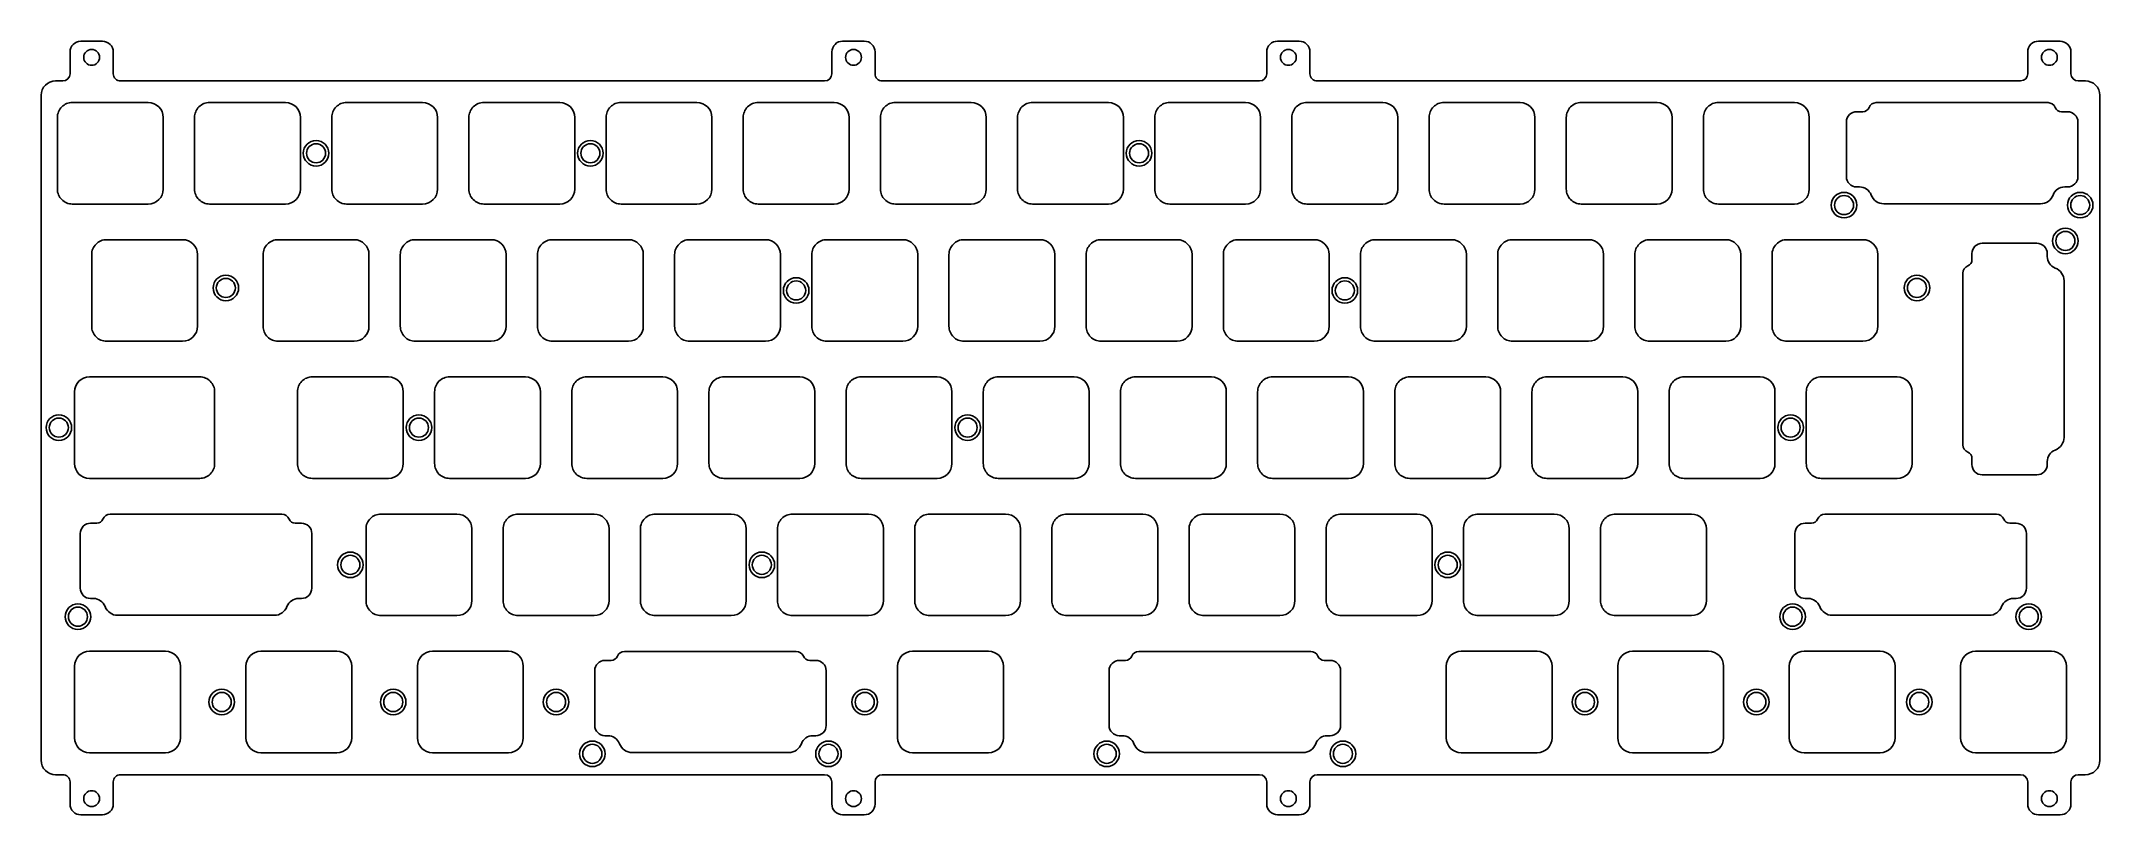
# Model space of a CAD drawing. Header units: millimetres. Extents: x -10 to 276, y -92 to 16.
import ezdxf

# ---------------------------------------------------------------- set-up
doc = ezdxf.new("R2010")
doc.units = ezdxf.units.MM
doc.layers.add('BLACK', color=7, linetype='CONTINUOUS')

msp = doc.modelspace()

# ---------------------------------------------------------------- linework, layer by layer
at = {"layer": 'BLACK', "linetype": 'Continuous'}
for p, q in [((-4.093825, 15.566195), (-1.093827, 15.566195)), ((101.707112, 15.566195), (104.707128, 15.566195)), ((162.107112, 15.566195), (165.107128, 15.566195)), ((267.799136, 15.566195), (270.792428, 15.566195)), ((-5.593826, 11.049025), (-5.593826, 14.066194)), ((0.406174, 14.066194), (0.406174, 11.049028)), ((100.207112, 11.04903), (100.207112, 14.06623)), ((106.207112, 14.066195), (106.207112, 11.04903)), ((160.607112, 11.04903), (160.607112, 14.06623)), ((166.607112, 14.066195), (166.607112, 11.04903)), ((266.292449, 11.04903), (266.292449, 14.06623)), ((272.292449, 14.054641), (272.292449, 11.041819)), ((-7.600312, 10.049025), (-6.593824, 10.049025)), ((1.406177, 10.049025), (99.207112, 10.049025)), ((106.207123, 11.04903), (106.207112, 11.04903)), ((107.207128, 10.049025), (159.607112, 10.049025)), ((166.607123, 11.04903), (166.607112, 11.04903)), ((167.607128, 10.049025), (265.297905, 10.049025)), ((273.292428, 10.049025), (274.299728, 10.049025)), ((-9.600314, -84.297572), (-9.600314, 8.049023)), ((5.275, 7.05), (-5.275, 7.05)), ((24.325, 7.05), (13.775, 7.05)), ((43.375, 7.05), (32.825, 7.05)), ((62.425, 7.05), (51.875, 7.05)), ((81.475, 7.05), (70.925, 7.05)), ((100.525, 7.05), (89.975, 7.05)), ((119.575, 7.05), (109.025, 7.05)), ((138.625, 7.05), (128.075, 7.05)), ((157.675, 7.05), (147.125, 7.05)), ((176.725, 7.05), (166.175, 7.05)), ((195.775, 7.05), (185.225, 7.05)), ((214.825, 7.05), (204.275, 7.05)), ((233.875, 7.05), (223.325, 7.05)), ((242.536512, 5.77544), (243.390075, 5.77544)), ((243.390075, 5.775452), (243.390075, 5.77544)), ((245.247375, 7.027589), (245.247375, 7.0276)), ((245.247375, 7.0276), (269.102575, 7.0276)), ((270.959775, 5.77544), (271.825375, 5.77544)), ((276.299692, 8.049025), (276.299692, -84.29747)), ((-7.35, 4.975), (-7.35, -4.975)), ((7.35, 4.975), (7.35, -4.975)), ((11.7, 4.975), (11.7, -4.975)), ((26.4, 4.975), (26.4, -4.975)), ((30.75, 4.975), (30.75, -4.975)), ((45.45, 4.975), (45.45, -4.975)), ((49.8, 4.975), (49.8, -4.975)), ((64.5, 4.975), (64.5, -4.975)), ((68.85, 4.975), (68.85, -4.975)), ((83.55, 4.975), (83.55, -4.975)), ((87.9, 4.975), (87.9, -4.975)), ((102.6, 4.975), (102.6, -4.975)), ((106.95, 4.975), (106.95, -4.975)), ((121.65, 4.975), (121.65, -4.975)), ((126, 4.975), (126, -4.975)), ((140.7, 4.975), (140.7, -4.975)), ((145.05, 4.975), (145.05, -4.975)), ((159.75, 4.975), (159.75, -4.975)), ((164.1, 4.975), (164.1, -4.975)), ((178.8, 4.975), (178.8, -4.975)), ((183.15, 4.975), (183.15, -4.975)), ((197.85, 4.975), (197.85, -4.975)), ((202.2, 4.975), (202.2, -4.975)), ((216.9, 4.975), (216.9, -4.975)), ((221.25, 4.975), (221.25, -4.975)), ((235.95, 4.975), (235.95, -4.975)), ((241.099485, -3.25044), (241.099485, 4.3503)), ((273.250365, 4.35044), (273.250365, -3.2504)), ((242.928575, -4.67544), (242.524475, -4.67544)), ((271.813458, -4.67544), (271.421325, -4.67544)), ((5.275, -7.05), (-5.275, -7.05)), ((24.325, -7.05), (13.775, -7.05)), ((43.375, -7.05), (32.825, -7.05)), ((62.425, -7.05), (51.875, -7.05)), ((81.475, -7.05), (70.925, -7.05)), ((100.525, -7.05), (89.975, -7.05)), ((119.575, -7.05), (109.025, -7.05)), ((138.625, -7.05), (128.075, -7.05)), ((157.675, -7.05), (147.125, -7.05)), ((176.725, -7.05), (166.175, -7.05)), ((195.775, -7.05), (185.225, -7.05)), ((214.825, -7.05), (204.275, -7.05)), ((233.875, -7.05), (223.325, -7.05)), ((268.050425, -7.01191), (246.299575, -7.01191)), ((-2.587499, -14.074999), (-2.587499, -24.025001)), ((10.0375, -12), (-0.5125, -12)), ((12.1125, -14.075), (12.112501, -14.075)), ((12.112501, -14.075), (12.112501, -24.025)), ((21.225, -14.075), (21.225, -24.025)), ((33.85, -12), (23.3, -12)), ((35.925, -14.075), (35.925, -24.025)), ((40.275, -14.075), (40.275, -24.025)), ((52.9, -12), (42.35, -12)), ((54.975, -14.075), (54.975, -24.025)), ((59.325, -14.075), (59.325, -24.025)), ((71.95, -12), (61.4, -12)), ((74.025, -14.075), (74.025, -24.025)), ((78.375, -14.075), (78.375, -24.025)), ((91, -12), (80.45, -12)), ((93.075, -14.075), (93.075, -24.025)), ((97.425, -14.075), (97.425, -24.025)), ((110.05, -12), (99.5, -12)), ((112.125, -14.075), (112.125, -24.025)), ((116.475, -14.075), (116.475, -24.025)), ((129.1, -12), (118.55, -12)), ((131.175, -14.075), (131.175, -24.025)), ((135.525, -14.075), (135.525, -24.025)), ((148.15, -12), (137.6, -12)), ((150.225, -14.075), (150.225, -24.025)), ((154.575, -14.075), (154.575, -24.025)), ((167.2, -12), (156.65, -12)), ((169.275, -14.075), (169.275, -24.025)), ((173.625, -14.075), (173.625, -24.025)), ((186.25, -12), (175.7, -12)), ((188.325, -14.075), (188.325, -24.025)), ((192.675, -14.075), (192.675, -24.025)), ((205.3, -12), (194.75, -12)), ((207.375, -14.075), (207.375, -24.025)), ((211.725, -14.075), (211.725, -24.025)), ((224.35, -12), (213.8, -12)), ((226.425, -14.075), (226.425, -24.025)), ((230.775, -14.075), (230.775, -24.025)), ((243.4, -12), (232.85, -12)), ((245.475, -14.075), (245.475, -24.025)), ((258.54331, -14.790225), (258.54331, -13.924625)), ((259.96831, -12.499635), (267.56915, -12.499635)), ((268.99419, -13.936542), (268.99419, -14.328675)), ((257.29115, -40.502625), (257.29115, -16.647425)), ((271.33066, -17.699575), (271.33066, -39.450425)), ((10.0375, -26.1), (-0.5125, -26.1)), ((33.85, -26.1), (23.3, -26.1)), ((52.9, -26.1), (42.35, -26.1)), ((71.95, -26.1), (61.4, -26.1)), ((91, -26.1), (80.45, -26.1)), ((110.05, -26.1), (99.5, -26.1)), ((129.1, -26.1), (118.55, -26.1)), ((148.15, -26.1), (137.6, -26.1)), ((167.2, -26.1), (156.65, -26.1)), ((186.25, -26.1), (175.7, -26.1)), ((205.3, -26.1), (194.75, -26.1)), ((224.35, -26.1), (213.8, -26.1)), ((243.4, -26.1), (232.85, -26.1)), ((12.41875, -31.05), (-2.893751, -31.05)), ((38.6125, -31.05), (28.0625, -31.05)), ((57.6625, -31.05), (47.1125, -31.05)), ((76.7125, -31.05), (66.1625, -31.05)), ((95.7625, -31.05), (85.2125, -31.05)), ((114.8125, -31.05), (104.2625, -31.05)), ((133.8625, -31.05), (123.3125, -31.05)), ((152.9125, -31.05), (142.3625, -31.05)), ((171.9625, -31.05), (161.4125, -31.05)), ((191.0125, -31.05), (180.4625, -31.05)), ((210.0625, -31.05), (199.5125, -31.05)), ((229.1125, -31.05), (218.5625, -31.05)), ((248.1625, -31.05), (237.612499, -31.05)), ((-4.96875, -33.124999), (-4.96875, -43.075)), ((14.49375, -33.125), (14.49375, -43.075)), ((25.9875, -33.125), (25.9875, -43.075)), ((40.6875, -33.125), (40.6875, -43.075)), ((45.0375, -33.125), (45.0375, -43.075)), ((59.7375, -33.125), (59.7375, -43.075)), ((64.0875, -33.125), (64.0875, -43.075)), ((78.7875, -33.125), (78.7875, -43.075)), ((83.1375, -33.125), (83.1375, -43.075)), ((97.8375, -33.125), (97.8375, -43.075)), ((102.1875, -33.125), (102.1875, -43.075)), ((116.8875, -33.125), (116.8875, -43.075)), ((121.2375, -33.125), (121.2375, -43.075)), ((135.9375, -33.125), (135.9375, -43.075)), ((140.2875, -33.125), (140.2875, -43.075)), ((154.9875, -33.125), (154.9875, -43.075)), ((159.3375, -33.125), (159.3375, -43.075)), ((174.0375, -33.125), (174.0375, -43.075)), ((178.3875, -33.125), (178.3875, -43.075)), ((193.0875, -33.125), (193.0875, -43.075)), ((197.4375, -33.125), (197.4375, -43.075)), ((212.1375, -33.125), (212.1375, -43.075)), ((216.4875, -33.125), (216.4875, -43.075)), ((231.1875, -33.125), (231.1875, -43.075)), ((235.5375, -33.125), (235.5375, -43.075001)), ((250.2375, -33.125), (250.2375, -43.075)), ((257.291161, -40.502625), (257.29115, -40.502625)), ((258.543298, -42.359925), (258.54331, -42.359925)), ((258.54331, -43.213488), (258.54331, -42.359925)), ((268.99419, -42.821425), (268.99419, -43.225525)), ((12.41875, -45.15), (-2.89375, -45.15)), ((38.6125, -45.15), (28.0625, -45.15)), ((57.6625, -45.15), (47.1125, -45.15)), ((76.7125, -45.15), (66.1625, -45.15)), ((95.7625, -45.15), (85.2125, -45.15)), ((114.8125, -45.15), (104.2625, -45.15)), ((133.8625, -45.15), (123.3125, -45.15)), ((152.9125, -45.15), (142.3625, -45.15)), ((171.9625, -45.15), (161.4125, -45.15)), ((191.0125, -45.15), (180.4625, -45.15)), ((210.0625, -45.15), (199.5125, -45.15)), ((229.1125, -45.15), (218.5625, -45.15)), ((248.1625, -45.15), (237.6125, -45.15)), ((267.56919, -44.650515), (259.96845, -44.650515)), ((-2.732238, -51.37456), (-1.878675, -51.37456)), ((-1.878675, -51.374548), (-1.878675, -51.37456)), ((-0.021375, -50.122411), (-0.021375, -50.1224)), ((-0.021375, -50.1224), (23.833825, -50.1224)), ((25.691025, -51.37456), (26.556625, -51.37456)), ((48.1375, -50.1), (37.5875, -50.1)), ((67.1875, -50.1), (56.6375, -50.1)), ((86.2375, -50.1), (75.6875, -50.1)), ((105.2875, -50.1), (94.7375, -50.1)), ((124.3375, -50.1), (113.7875, -50.1)), ((143.3875, -50.1), (132.8375, -50.1)), ((162.4375, -50.1), (151.8875, -50.1)), ((181.4875, -50.1), (170.9375, -50.1)), ((200.5375, -50.1), (189.9875, -50.1)), ((219.5875, -50.1), (209.0375, -50.1)), ((235.392762, -51.37456), (236.246325, -51.37456)), ((236.246325, -51.374548), (236.246325, -51.37456)), ((238.103625, -50.122411), (238.103625, -50.1224)), ((238.103625, -50.1224), (261.958825, -50.1224)), ((263.816025, -51.37456), (264.681625, -51.37456)), ((-4.169265, -60.40044), (-4.169265, -52.7997)), ((27.981615, -52.79956), (27.981615, -60.4004)), ((35.5125, -52.175), (35.5125, -62.125)), ((50.2125, -52.175), (50.2125, -62.125)), ((54.5625, -52.175), (54.5625, -62.125)), ((69.2625, -52.175), (69.2625, -62.125)), ((73.6125, -52.175), (73.6125, -62.125)), ((88.3125, -52.175), (88.3125, -62.125)), ((92.6625, -52.175), (92.6625, -62.125)), ((107.3625, -52.175), (107.3625, -62.125)), ((111.7125, -52.175), (111.7125, -62.125)), ((126.4125, -52.175), (126.4125, -62.125)), ((130.7625, -52.175), (130.7625, -62.125)), ((145.4625, -52.175), (145.4625, -62.125)), ((149.8125, -52.175), (149.8125, -62.125)), ((164.5125, -52.175), (164.5125, -62.125)), ((168.8625, -52.175), (168.8625, -62.125)), ((183.5625, -52.175), (183.5625, -62.125)), ((187.9125, -52.175), (187.9125, -62.125)), ((202.6125, -52.175), (202.6125, -62.125)), ((206.9625, -52.175), (206.9625, -62.125)), ((221.6625, -52.175), (221.6625, -62.125)), ((233.955735, -60.40044), (233.955735, -52.7997)), ((266.106615, -52.79956), (266.106615, -60.4004)), ((-2.340175, -61.82544), (-2.744275, -61.82544)), ((26.544708, -61.82544), (26.152575, -61.82544)), ((235.784825, -61.82544), (235.380725, -61.82544)), ((264.669708, -61.82544), (264.277575, -61.82544)), ((22.781675, -64.16191), (1.030825, -64.16191)), ((48.1375, -64.2), (37.5875, -64.2)), ((67.1875, -64.2), (56.6375, -64.2)), ((86.2375, -64.2), (75.6875, -64.2)), ((105.2875, -64.2), (94.7375, -64.2)), ((124.3375, -64.2), (113.7875, -64.2)), ((143.3875, -64.2), (132.8375, -64.2)), ((162.4375, -64.2), (151.8875, -64.2)), ((181.4875, -64.2), (170.9375, -64.2)), ((200.5375, -64.2), (189.9875, -64.2)), ((219.5875, -64.2), (209.0375, -64.2)), ((260.906675, -64.16191), (239.155825, -64.16191)), ((-4.96875, -71.225), (-4.96875, -81.175001)), ((7.65625, -69.15), (-2.893751, -69.15)), ((9.73125, -71.225), (9.73125, -81.175)), ((18.84375, -71.225), (18.84375, -81.175001)), ((31.46875, -69.15), (20.918749, -69.15)), ((33.54375, -71.225), (33.54375, -81.175)), ((42.65625, -71.225), (42.65625, -81.175001)), ((55.28125, -69.15), (44.731249, -69.15)), ((57.35625, -71.225), (57.35625, -81.175)), ((68.705262, -70.42456), (69.558825, -70.42456)), ((69.558825, -70.424548), (69.558825, -70.42456)), ((71.416125, -69.172411), (71.416125, -69.1724)), ((71.416125, -69.1724), (95.271325, -69.1724)), ((97.128525, -70.42456), (97.994125, -70.42456)), ((109.33125, -71.225), (109.33125, -81.175001)), ((121.95625, -69.15), (111.406249, -69.15)), ((124.03125, -71.225), (124.03125, -81.175)), ((140.142762, -70.42456), (140.996325, -70.42456)), ((140.996325, -70.424548), (140.996325, -70.42456)), ((142.853625, -69.172411), (142.853625, -69.1724)), ((142.853625, -69.1724), (166.708825, -69.1724)), ((168.566025, -70.42456), (169.431625, -70.42456)), ((185.53125, -71.225), (185.53125, -81.175001)), ((198.15625, -69.15), (187.606249, -69.15)), ((200.23125, -71.225), (200.23125, -81.175)), ((209.34375, -71.225), (209.34375, -81.175001)), ((221.96875, -69.15), (211.418749, -69.15)), ((224.04375, -71.225), (224.04375, -81.175)), ((233.15625, -71.225), (233.15625, -81.175001)), ((245.78125, -69.15), (235.231249, -69.15)), ((247.85625, -71.225), (247.85625, -81.175)), ((256.96875, -71.225), (256.96875, -81.175001)), ((269.59375, -69.15), (259.043749, -69.15)), ((271.66875, -71.225), (271.66875, -81.175)), ((67.268235, -79.45044), (67.268235, -71.8497)), ((99.419115, -71.84956), (99.419115, -79.4504)), ((138.705735, -79.45044), (138.705735, -71.8497)), ((170.856615, -71.84956), (170.856615, -79.4504)), ((69.097325, -80.87544), (68.693225, -80.87544)), ((97.982208, -80.87544), (97.590075, -80.87544)), ((140.534825, -80.87544), (140.130725, -80.87544)), ((169.419708, -80.87544), (169.027575, -80.87544)), ((7.65625, -83.25), (-2.89375, -83.25)), ((31.46875, -83.25), (20.91875, -83.25)), ((55.28125, -83.25), (44.73125, -83.25)), ((94.219175, -83.21191), (72.468325, -83.21191)), ((121.95625, -83.25), (111.40625, -83.25)), ((165.656675, -83.21191), (143.905825, -83.21191)), ((198.15625, -83.25), (187.60625, -83.25)), ((221.96875, -83.25), (211.41875, -83.25)), ((245.78125, -83.25), (235.23125, -83.25)), ((269.59375, -83.25), (259.04375, -83.25)), ((-6.593829, -86.297571), (-7.600315, -86.297571)), ((-5.593826, -90.366812), (-5.593826, -87.297574)), ((0.406174, -87.297574), (0.406174, -90.366812)), ((99.207128, -86.297571), (1.406178, -86.297571)), ((100.207112, -90.35777), (100.207112, -87.292279)), ((106.207112, -87.29757), (106.207112, -90.36677)), ((159.607128, -86.297571), (107.201298, -86.297571)), ((160.607112, -90.35777), (160.607112, -87.292279)), ((166.607112, -87.29757), (166.607112, -90.36677)), ((265.292428, -86.297571), (167.601298, -86.297571)), ((266.292449, -90.366813), (266.292449, -87.297571)), ((272.292449, -87.29757), (272.292449, -90.36677)), ((274.28388, -86.297571), (273.292449, -86.297571)), ((-1.093827, -91.866813), (-4.093825, -91.866813)), ((104.696212, -91.866813), (101.707128, -91.866813)), ((165.096212, -91.866813), (162.107128, -91.866813)), ((270.792428, -91.866813), (267.792428, -91.866813)), ((270.792428, -91.866791), (270.792428, -91.866813))]:
    msp.add_line(p, q, dxfattribs=at)
at = {"layer": 'BLACK'}
for centre, radius in [((-2.593826, 13.316195), 1.1), ((103.207112, 13.316195), 1.1), ((163.607112, 13.316195), 1.1), ((269.292449, 13.316195), 1.1), ((28.575, 0), 1.775), ((28.575, 0), 1.325), ((66.675, 0), 1.775), ((66.675, 0), 1.325), ((142.875, 0), 1.775), ((142.875, 0), 1.325), ((240.775, -7.2), 1.775), ((273.575, -7.2), 1.775), ((240.775, -7.2), 1.325), ((273.575, -7.2), 1.325), ((271.51875, -12.175), 1.775), ((271.51875, -12.175), 1.325), ((16.04875, -18.7), 1.775), ((250.9012, -18.7), 1.775), ((16.04875, -18.7), 1.325), ((95.25, -19.05), 1.775), ((95.25, -19.05), 1.325), ((171.45, -19.05), 1.775), ((171.45, -19.05), 1.325), ((250.9012, -18.7), 1.325), ((-7.14375, -38.1), 1.775), ((-7.14375, -38.1), 1.325), ((42.8625, -38.1), 1.775), ((42.8625, -38.1), 1.325), ((119.0625, -38.1), 1.775), ((119.0625, -38.1), 1.325), ((233.35625, -38.1), 1.775), ((233.35625, -38.1), 1.325), ((33.3375, -57.15), 1.775), ((33.3375, -57.15), 1.325), ((90.4875, -57.15), 1.775), ((90.4875, -57.15), 1.325), ((185.7375, -57.15), 1.775), ((185.7375, -57.15), 1.325), ((-4.49375, -64.35), 1.775), ((233.63125, -64.35), 1.775), ((266.43125, -64.35), 1.775), ((-4.49375, -64.35), 1.325), ((233.63125, -64.35), 1.325), ((266.43125, -64.35), 1.325), ((15.478125, -76.2), 1.775), ((15.478125, -76.2), 1.325), ((39.290625, -76.2), 1.775), ((39.290625, -76.2), 1.325), ((61.9125, -76.2), 1.775), ((61.9125, -76.2), 1.325), ((104.775, -76.2), 1.775), ((104.775, -76.2), 1.325), ((204.7875, -76.2), 1.775), ((204.7875, -76.2), 1.325), ((228.6, -76.2), 1.775), ((228.6, -76.2), 1.325), ((251.221875, -76.2), 1.775), ((251.221875, -76.2), 1.325), ((66.94375, -83.4), 1.775), ((66.94375, -83.4), 1.325), ((99.74375, -83.4), 1.775), ((99.74375, -83.4), 1.325), ((138.38125, -83.4), 1.775), ((138.38125, -83.4), 1.325), ((171.18125, -83.4), 1.775), ((171.18125, -83.4), 1.325), ((-2.593826, -89.616813), 1.1), ((103.207112, -89.616813), 1.1), ((163.607112, -89.616813), 1.1), ((269.292449, -89.616813), 1.1)]:
    msp.add_circle(centre, radius, dxfattribs=at)
for centre, radius, start, end in [((-4.093825, 14.066194), 1.500001, 90, 180), ((-1.09383, 14.06619), 1.500005, 0.00015279, 89.99988541), ((101.70705, 14.0663), 1.499938, 89.99763161, 180.00267391), ((104.70715, 14.0662), 1.499995, 359.99980901, 90.00084034), ((162.10705, 14.0663), 1.499938, 89.99763161, 180.00267391), ((165.10715, 14.0662), 1.499995, 359.99980901, 90.00084034), ((267.79245, 14.0662), 1.500001, 89.74461445, 179.99885409), ((270.79235, 14.0661), 1.500095, 359.56233584, 89.99702081), ((-7.600312, 8.049023), 2.000002, 90, 180), ((-6.593825, 11.049024), 0.999999, 270.0000573, 0.0000573), ((1.40615, 11.049), 0.999975, 179.99839568, 270.00154702), ((99.20705, 11.049), 1.000062, 270.00355243, 0.00171877), ((107.20715, 11.049), 0.999975, 179.99828117, 269.99873946), ((159.60705, 11.049), 1.000062, 270.00355243, 0.00171877), ((167.60715, 11.049), 0.999975, 179.99828117, 269.99873946), ((265.29245, 11.049), 0.999999, 270.31255319, 0.00171888), ((273.29245, 11.049), 0.999975, 180.41143351, 269.99873946), ((274.29975, 8.0491), 1.999925, 359.99785135, 90.00063028), ((-5.27503, 4.974981), 2.07497, 89.99917163, 179.99947536), ((5.27497, 4.974981), 2.075019, 0.00052463, 89.99917163), ((13.77497, 4.974981), 2.07497, 89.99917163, 179.99947536), ((24.32497, 4.974981), 2.075019, 0.00052463, 89.99917163), ((32.82497, 4.974981), 2.07497, 89.99917163, 179.99947536), ((43.37497, 4.974981), 2.075019, 0.00052463, 89.99917163), ((51.87497, 4.974981), 2.07497, 89.99917163, 179.99947536), ((62.42497, 4.974981), 2.075019, 0.00052463, 89.99917163), ((70.92497, 4.974981), 2.07497, 89.99917163, 179.99947536), ((81.47497, 4.974981), 2.075019, 0.00052463, 89.99917163), ((89.97497, 4.974981), 2.07497, 89.99917163, 179.99947536), ((100.52497, 4.974981), 2.075019, 0.00052463, 89.99917163), ((109.02497, 4.974981), 2.07497, 89.99917163, 179.99947536), ((119.57497, 4.974981), 2.075019, 0.00052463, 89.99917163), ((128.07497, 4.974981), 2.07497, 89.99917163, 179.99947536), ((138.62497, 4.974981), 2.075019, 0.00052463, 89.99917163), ((147.12497, 4.974981), 2.07497, 89.99917163, 179.99947536), ((157.67497, 4.974981), 2.075019, 0.00052463, 89.99917163), ((166.17497, 4.974981), 2.07497, 89.99917163, 179.99947536), ((176.72497, 4.974981), 2.075019, 0.00052463, 89.99917163), ((185.22497, 4.974981), 2.07497, 89.99917163, 179.99947536), ((195.77497, 4.974981), 2.075019, 0.00052463, 89.99917163), ((204.27497, 4.974981), 2.07497, 89.99917163, 179.99947536), ((214.82497, 4.974981), 2.075019, 0.00052463, 89.99917163), ((223.32497, 4.974981), 2.07497, 89.99917163, 179.99947536), ((233.87497, 4.974981), 2.075019, 0.00052463, 89.99917163), ((242.524645, 4.350329), 1.42516, 89.52290502, 180.00116589), ((243.390076, 6.7039), 0.928448, 269.99993829, 337.97487728), ((245.247344, 5.952545), 1.075044, 89.99834782, 157.973763), ((269.1026, 5.9527), 1.0749, 22.0204571, 90.00133258), ((270.9598, 6.7039), 0.92846, 202.02452102, 269.99845724), ((271.8254, 4.3505), 1.42494, 359.99758749, 90.00100523), ((-5.27503, -4.975019), 2.074981, 179.99947536, 270.00082838), ((5.27497, -4.975019), 2.07503, 270.00082838, 0.00052463), ((13.77497, -4.975019), 2.074981, 179.99947536, 270.00082838), ((24.32497, -4.975019), 2.07503, 270.00082838, 0.00052463), ((32.82497, -4.975019), 2.074981, 179.99947536, 270.00082838), ((43.37497, -4.975019), 2.07503, 270.00082838, 0.00052463), ((51.87497, -4.975019), 2.074981, 179.99947536, 270.00082838), ((62.42497, -4.975019), 2.07503, 270.00082838, 0.00052463), ((70.92497, -4.975019), 2.074981, 179.99947536, 270.00082838), ((81.47497, -4.975019), 2.07503, 270.00082838, 0.00052463), ((89.97497, -4.975019), 2.074981, 179.99947536, 270.00082838), ((100.52497, -4.975019), 2.07503, 270.00082838, 0.00052463), ((109.02497, -4.975019), 2.074981, 179.99947536, 270.00082838), ((119.57497, -4.975019), 2.07503, 270.00082838, 0.00052463), ((128.07497, -4.975019), 2.074981, 179.99947536, 270.00082838), ((138.62497, -4.975019), 2.07503, 270.00082838, 0.00052463), ((147.12497, -4.975019), 2.074981, 179.99947536, 270.00082838), ((157.67497, -4.975019), 2.07503, 270.00082838, 0.00052463), ((166.17497, -4.975019), 2.074981, 179.99947536, 270.00082838), ((176.72497, -4.975019), 2.07503, 270.00082838, 0.00052463), ((185.22497, -4.975019), 2.074981, 179.99947536, 270.00082838), ((195.77497, -4.975019), 2.07503, 270.00082838, 0.00052463), ((204.27497, -4.975019), 2.074981, 179.99947536, 270.00082838), ((214.82497, -4.975019), 2.07503, 270.00082838, 0.00052463), ((223.32497, -4.975019), 2.074981, 179.99947536, 270.00082838), ((233.87497, -4.975019), 2.07503, 270.00082838, 0.00052463), ((242.524439, -3.250486), 1.424954, 179.99815039, 270.00144752), ((242.928624, -6.400243), 1.724803, 20.54306333, 90.00162772), ((271.42132, -6.40036), 1.72492, 89.99983392, 159.45458763), ((271.82521, -3.25033), 1.425155, 269.52752788, 359.99718578), ((246.299534, -5.136811), 1.875099, 200.54912503, 270.0012528), ((268.05044, -5.13697), 1.87494, 269.99954162, 339.45391569), ((-0.51253, -14.075019), 2.074969, 89.99917163, 179.99944774), ((10.03747, -14.075019), 2.075019, 0.00052463, 89.99917163), ((23.29997, -14.075019), 2.07497, 89.99917163, 179.99947536), ((33.84997, -14.075019), 2.075019, 0.00052463, 89.99917163), ((42.34997, -14.075019), 2.07497, 89.99917163, 179.99947536), ((52.89997, -14.075019), 2.075019, 0.00052463, 89.99917163), ((61.39997, -14.075019), 2.07497, 89.99917163, 179.99947536), ((71.94997, -14.075019), 2.075019, 0.00052463, 89.99917163), ((80.44997, -14.075019), 2.07497, 89.99917163, 179.99947536), ((90.99997, -14.075019), 2.075019, 0.00052463, 89.99917163), ((99.49997, -14.075019), 2.07497, 89.99917163, 179.99947536), ((110.04997, -14.075019), 2.075019, 0.00052463, 89.99917163), ((118.54997, -14.075019), 2.07497, 89.99917163, 179.99947536), ((129.09997, -14.075019), 2.075019, 0.00052463, 89.99917163), ((137.59997, -14.075019), 2.07497, 89.99917163, 179.99947536), ((148.14997, -14.075019), 2.075019, 0.00052463, 89.99917163), ((156.64997, -14.075019), 2.07497, 89.99917163, 179.99947536), ((167.19997, -14.075019), 2.075019, 0.00052463, 89.99917163), ((175.69997, -14.075019), 2.07497, 89.99917163, 179.99947536), ((186.24997, -14.075019), 2.075019, 0.00052463, 89.99917163), ((194.74997, -14.075019), 2.07497, 89.99917163, 179.99947536), ((205.29997, -14.075019), 2.075019, 0.00052463, 89.99917163), ((213.79997, -14.075019), 2.07497, 89.99917163, 179.99947536), ((224.34997, -14.075019), 2.075019, 0.00052463, 89.99917163), ((232.84997, -14.075019), 2.07497, 89.99917163, 179.99947536), ((243.39997, -14.075019), 2.075019, 0.00052463, 89.99917163), ((259.96825, -13.9246), 1.42494, 89.99758749, 180.00100523), ((267.56908, -13.92479), 1.425155, 359.52752788, 89.99718578), ((258.36605, -16.6474), 1.0749, 112.0204571, 180.00133258), ((257.61485, -14.7902), 0.92846, 292.02452102, 359.99845724), ((270.71911, -14.32868), 1.72492, 179.99983392, 249.45458763), ((269.45572, -17.69956), 1.87494, 359.99954162, 69.45391569), ((-0.51253, -24.025019), 2.074981, 179.99950297, 270.00082838), ((10.03747, -24.025019), 2.075031, 270.00082838, 0.00052463), ((23.29997, -24.025019), 2.074981, 179.99947536, 270.00082838), ((33.84997, -24.025019), 2.07503, 270.00082838, 0.00052463), ((42.34997, -24.025019), 2.074981, 179.99947536, 270.00082838), ((52.89997, -24.025019), 2.07503, 270.00082838, 0.00052463), ((61.39997, -24.025019), 2.074981, 179.99947536, 270.00082838), ((71.94997, -24.025019), 2.07503, 270.00082838, 0.00052463), ((80.44997, -24.025019), 2.074981, 179.99947536, 270.00082838), ((90.99997, -24.025019), 2.07503, 270.00082838, 0.00052463), ((99.49997, -24.025019), 2.074981, 179.99947536, 270.00082838), ((110.04997, -24.025019), 2.07503, 270.00082838, 0.00052463), ((118.54997, -24.025019), 2.074981, 179.99947536, 270.00082838), ((129.09997, -24.025019), 2.07503, 270.00082838, 0.00052463), ((137.59997, -24.025019), 2.074981, 179.99947536, 270.00082838), ((148.14997, -24.025019), 2.07503, 270.00082838, 0.00052463), ((156.64997, -24.025019), 2.074981, 179.99947536, 270.00082838), ((167.19997, -24.025019), 2.07503, 270.00082838, 0.00052463), ((175.69997, -24.025019), 2.074981, 179.99947536, 270.00082838), ((186.24997, -24.025019), 2.07503, 270.00082838, 0.00052463), ((194.74997, -24.025019), 2.074981, 179.99947536, 270.00082838), ((205.29997, -24.025019), 2.07503, 270.00082838, 0.00052463), ((213.79997, -24.025019), 2.074981, 179.99947536, 270.00082838), ((224.34997, -24.025019), 2.07503, 270.00082838, 0.00052463), ((232.84997, -24.025019), 2.074981, 179.99947536, 270.00082838), ((243.39997, -24.025019), 2.07503, 270.00082838, 0.00052463), ((-2.89373, -33.125019), 2.07502, 90.00057986, 179.99944776), ((12.41877, -33.125019), 2.075019, 0.00052464, 90.00055224), ((28.06247, -33.125019), 2.07497, 89.99917163, 179.99947536), ((38.61247, -33.125019), 2.075019, 0.00052463, 89.99917163), ((47.11247, -33.125019), 2.07497, 89.99917163, 179.99947536), ((57.66247, -33.125019), 2.075019, 0.00052463, 89.99917163), ((66.16247, -33.125019), 2.07497, 89.99917163, 179.99947536), ((76.71247, -33.125019), 2.075019, 0.00052463, 89.99917163), ((85.21247, -33.125019), 2.07497, 89.99917163, 179.99947536), ((95.76247, -33.125019), 2.075019, 0.00052463, 89.99917163), ((104.26247, -33.125019), 2.07497, 89.99917163, 179.99947536), ((114.81247, -33.125019), 2.075019, 0.00052463, 89.99917163), ((123.31247, -33.125019), 2.07497, 89.99917163, 179.99947536), ((133.86247, -33.125019), 2.075019, 0.00052463, 89.99917163), ((142.36247, -33.125019), 2.07497, 89.99917163, 179.99947536), ((152.91247, -33.125019), 2.075019, 0.00052463, 89.99917163), ((161.41247, -33.125019), 2.07497, 89.99917163, 179.99947536), ((171.96247, -33.125019), 2.075019, 0.00052463, 89.99917163), ((180.46247, -33.125019), 2.07497, 89.99917163, 179.99947536), ((191.01247, -33.125019), 2.075019, 0.00052463, 89.99917163), ((199.51247, -33.125019), 2.07497, 89.99917163, 179.99947536), ((210.06247, -33.125019), 2.075019, 0.00052463, 89.99917163), ((218.56247, -33.125019), 2.07497, 89.99917163, 179.99947536), ((229.11247, -33.125019), 2.075019, 0.00052463, 89.99917163), ((237.612499, -33.124999), 2.074999, 90, 180.00002761), ((248.1625, -33.125), 2.075, 0, 90), ((269.455561, -39.450466), 1.875099, 290.54912503, 0.0012528), ((258.366205, -40.502656), 1.075044, 179.99834782, 247.973763), ((257.61485, -42.359924), 0.928448, 359.99993829, 67.97487728), ((270.718993, -42.821376), 1.724803, 110.54306333, 180.00162772), ((-2.89373, -43.075019), 2.074981, 179.99947537, 269.99944775), ((12.41877, -43.075019), 2.07498, 269.99944775, 0.00052464), ((28.06247, -43.075019), 2.074981, 179.99947536, 270.00082838), ((38.61247, -43.075019), 2.07503, 270.00082838, 0.00052463), ((47.11247, -43.075019), 2.074981, 179.99947536, 270.00082838), ((57.66247, -43.075019), 2.07503, 270.00082838, 0.00052463), ((66.16247, -43.075019), 2.074981, 179.99947536, 270.00082838), ((76.71247, -43.075019), 2.07503, 270.00082838, 0.00052463), ((85.21247, -43.075019), 2.074981, 179.99947536, 270.00082838), ((95.76247, -43.075019), 2.07503, 270.00082838, 0.00052463), ((104.26247, -43.075019), 2.074981, 179.99947536, 270.00082838), ((114.81247, -43.075019), 2.07503, 270.00082838, 0.00052463), ((123.31247, -43.075019), 2.074981, 179.99947536, 270.00082838), ((133.86247, -43.075019), 2.07503, 270.00082838, 0.00052463), ((142.36247, -43.075019), 2.074981, 179.99947536, 270.00082838), ((152.91247, -43.075019), 2.07503, 270.00082838, 0.00052463), ((161.41247, -43.075019), 2.074981, 179.99947536, 270.00082838), ((171.96247, -43.075019), 2.07503, 270.00082838, 0.00052463), ((180.46247, -43.075019), 2.074981, 179.99947536, 270.00082838), ((191.01247, -43.075019), 2.07503, 270.00082838, 0.00052463), ((199.51247, -43.075019), 2.074981, 179.99947536, 270.00082838), ((210.06247, -43.075019), 2.07503, 270.00082838, 0.00052463), ((218.56247, -43.075019), 2.074981, 179.99947536, 270.00082838), ((229.11247, -43.075019), 2.07503, 270.00082838, 0.00052463), ((237.612499, -43.075001), 2.074999, 180, 270.00002761), ((248.1625, -43.075), 2.075, 270, 0), ((259.968421, -43.225355), 1.42516, 179.52290502, 270.00116589), ((267.569236, -43.225561), 1.424954, 269.99815039, 0.00144752), ((-2.744183, -52.799592), 1.425082, 89.51974267, 180.00434217), ((-1.878626, -50.446171), 0.928376, 269.99697591, 337.97782841), ((-0.021476, -51.197351), 1.07494, 89.99461656, 157.97750247), ((23.83379, -51.19739), 1.07499, 22.02370504, 89.99813454), ((25.69105, -50.4461), 0.92846, 202.02452102, 269.99845724), ((26.55665, -52.7995), 1.42494, 359.99758749, 90.00100523), ((37.58747, -52.175019), 2.07497, 89.99917163, 179.99947536), ((48.13747, -52.175019), 2.075019, 0.00052463, 89.99917163), ((56.63747, -52.175019), 2.07497, 89.99917163, 179.99947536), ((67.18747, -52.175019), 2.075019, 0.00052463, 89.99917163), ((75.68747, -52.175019), 2.07497, 89.99917163, 179.99947536), ((86.23747, -52.175019), 2.075019, 0.00052463, 89.99917163), ((94.73747, -52.175019), 2.07497, 89.99917163, 179.99947536), ((105.28747, -52.175019), 2.075019, 0.00052463, 89.99917163), ((113.78747, -52.175019), 2.07497, 89.99917163, 179.99947536), ((124.33747, -52.175019), 2.075019, 0.00052463, 89.99917163), ((132.83747, -52.175019), 2.07497, 89.99917163, 179.99947536), ((143.38747, -52.175019), 2.075019, 0.00052463, 89.99917163), ((151.88747, -52.175019), 2.07497, 89.99917163, 179.99947536), ((162.43747, -52.175019), 2.075019, 0.00052463, 89.99917163), ((170.93747, -52.175019), 2.07497, 89.99917163, 179.99947536), ((181.48747, -52.175019), 2.075019, 0.00052463, 89.99917163), ((189.98747, -52.175019), 2.07497, 89.99917163, 179.99947536), ((200.53747, -52.175019), 2.075019, 0.00052463, 89.99917163), ((209.03747, -52.175019), 2.07497, 89.99917163, 179.99947536), ((219.58747, -52.175019), 2.075019, 0.00052463, 89.99917163), ((235.380895, -52.799671), 1.42516, 89.52290502, 180.00116589), ((236.246326, -50.4461), 0.928448, 269.99993829, 337.97487728), ((238.103594, -51.197455), 1.075044, 89.99834782, 157.973763), ((261.95885, -51.1973), 1.0749, 22.0204571, 90.00133258), ((263.81605, -50.4461), 0.92846, 202.02452102, 269.99845724), ((264.68165, -52.7995), 1.42494, 359.99758749, 90.00100523), ((-2.744264, -60.400439), 1.425001, 180.00004021, 269.99955772), ((-2.340199, -63.550348), 1.724908, 20.54547839, 89.9992028), ((26.15258, -63.55038), 1.724936, 90.00016608, 159.45408213), ((26.55649, -60.40036), 1.425125, 269.52631186, 359.99839184), ((37.58747, -62.125019), 2.074981, 179.99947536, 270.00082838), ((48.13747, -62.125019), 2.07503, 270.00082838, 0.00052463), ((56.63747, -62.125019), 2.074981, 179.99947536, 270.00082838), ((67.18747, -62.125019), 2.07503, 270.00082838, 0.00052463), ((75.68747, -62.125019), 2.074981, 179.99947536, 270.00082838), ((86.23747, -62.125019), 2.07503, 270.00082838, 0.00052463), ((94.73747, -62.125019), 2.074981, 179.99947536, 270.00082838), ((105.28747, -62.125019), 2.07503, 270.00082838, 0.00052463), ((113.78747, -62.125019), 2.074981, 179.99947536, 270.00082838), ((124.33747, -62.125019), 2.07503, 270.00082838, 0.00052463), ((132.83747, -62.125019), 2.074981, 179.99947536, 270.00082838), ((143.38747, -62.125019), 2.07503, 270.00082838, 0.00052463), ((151.88747, -62.125019), 2.074981, 179.99947536, 270.00082838), ((162.43747, -62.125019), 2.07503, 270.00082838, 0.00052463), ((170.93747, -62.125019), 2.074981, 179.99947536, 270.00082838), ((181.48747, -62.125019), 2.07503, 270.00082838, 0.00052463), ((189.98747, -62.125019), 2.074981, 179.99947536, 270.00082838), ((200.53747, -62.125019), 2.07503, 270.00082838, 0.00052463), ((209.03747, -62.125019), 2.074981, 179.99947536, 270.00082838), ((219.58747, -62.125019), 2.07503, 270.00082838, 0.00052463), ((235.380689, -60.400486), 1.424954, 179.99815039, 270.00144752), ((235.784874, -63.550243), 1.724803, 20.54306333, 90.00162772), ((264.27757, -63.55036), 1.72492, 89.99983392, 159.45458763), ((264.68146, -60.40033), 1.425155, 269.52752788, 359.99718578), ((1.030712, -62.286915), 1.874995, 200.54692151, 270.00345303), ((22.78159, -62.28683), 1.875082, 270.0025973, 339.45098232), ((239.155784, -62.286811), 1.875099, 200.54912503, 270.0012528), ((260.90669, -62.28697), 1.87494, 269.99954162, 339.45391569), ((-2.893746, -71.225004), 2.075004, 90.00013806, 179.99988955), ((7.65625, -71.225), 2.075, 0, 90), ((20.918754, -71.225004), 2.075004, 90.00013806, 179.99988955), ((31.46875, -71.225), 2.075, 0, 90), ((44.731254, -71.225004), 2.075004, 90.00013806, 179.99988955), ((55.28125, -71.225), 2.075, 0, 90), ((68.693317, -71.849592), 1.425082, 89.51974267, 180.00434217), ((69.558874, -69.496171), 0.928376, 269.99697591, 337.97782841), ((71.416024, -70.247351), 1.07494, 89.99461656, 157.97750247), ((95.27129, -70.24739), 1.07499, 22.02370504, 89.99813454), ((97.12855, -69.4961), 0.92846, 202.02452102, 269.99845724), ((97.99415, -71.8495), 1.42494, 359.99758749, 90.00100523), ((111.406254, -71.225004), 2.075004, 90.00013806, 179.99988955), ((121.95625, -71.225), 2.075, 0, 90), ((140.130817, -71.849592), 1.425082, 89.51974267, 180.00434217), ((140.996374, -69.496171), 0.928376, 269.99697591, 337.97782841), ((142.853524, -70.247351), 1.07494, 89.99461656, 157.97750247), ((166.70879, -70.24739), 1.07499, 22.02370504, 89.99813454), ((168.56605, -69.4961), 0.92846, 202.02452102, 269.99845724), ((169.43165, -71.8495), 1.42494, 359.99758749, 90.00100523), ((187.606254, -71.225004), 2.075004, 90.00013806, 179.99988955), ((198.15625, -71.225), 2.075, 0, 90), ((211.418754, -71.225004), 2.075004, 90.00013806, 179.99988955), ((221.96875, -71.225), 2.075, 0, 90), ((235.231254, -71.225004), 2.075004, 90.00013806, 179.99988955), ((245.78125, -71.225), 2.075, 0, 90), ((259.043754, -71.225004), 2.075004, 90.00013806, 179.99988955), ((269.59375, -71.225), 2.075, 0, 90), ((68.693236, -79.450439), 1.425001, 180.00004021, 269.99955772), ((97.99399, -79.45036), 1.425125, 269.52631186, 359.99839184), ((140.130736, -79.450439), 1.425001, 180.00004021, 269.99955772), ((169.43149, -79.45036), 1.425125, 269.52631186, 359.99839184), ((-2.893748, -81.174998), 2.075002, 180.00008284, 269.99994478), ((7.65625, -81.175), 2.075, 270, 0), ((20.918752, -81.174998), 2.075002, 180.00008284, 269.99994478), ((31.46875, -81.175), 2.075, 270, 0), ((44.731252, -81.174998), 2.075002, 180.00008284, 269.99994478), ((55.28125, -81.175), 2.075, 270, 0), ((69.097301, -82.600348), 1.724908, 20.54547839, 89.9992028), ((72.468212, -81.336915), 1.874995, 200.54692151, 270.00345303), ((94.21909, -81.33683), 1.875082, 270.0025973, 339.45098232), ((97.59008, -82.60038), 1.724936, 90.00016608, 159.45408213), ((111.406252, -81.174998), 2.075002, 180.00008284, 269.99994478), ((121.95625, -81.175), 2.075, 270, 0), ((140.534801, -82.600348), 1.724908, 20.54547839, 89.9992028), ((143.905712, -81.336915), 1.874995, 200.54692151, 270.00345303), ((165.65659, -81.33683), 1.875082, 270.0025973, 339.45098232), ((169.02758, -82.60038), 1.724936, 90.00016608, 159.45408213), ((187.606252, -81.174998), 2.075002, 180.00008284, 269.99994478), ((198.15625, -81.175), 2.075, 270, 0), ((211.418752, -81.174998), 2.075002, 180.00008284, 269.99994478), ((221.96875, -81.175), 2.075, 270, 0), ((235.231252, -81.174998), 2.075002, 180.00008284, 269.99994478), ((245.78125, -81.175), 2.075, 270, 0), ((259.043752, -81.174998), 2.075002, 180.00008284, 269.99994478), ((269.59375, -81.175), 2.075, 270, 0), ((-7.600315, -84.297572), 1.999999, 180, 270), ((274.29955, -84.2975), 2.000142, 269.55111269, 0.00085938), ((-6.59383, -87.29757), 0.999999, 359.99977082, 89.9999427), ((1.40618, -87.29757), 1.000006, 90.00011459, 180.00022918), ((99.20715, -87.2976), 1.000029, 0.30487955, 90.00126047), ((107.20715, -87.2976), 1.000038, 90.33528135, 179.99828119), ((159.60715, -87.2976), 1.000029, 0.30487955, 90.00126047), ((167.60715, -87.2976), 1.000038, 90.33528135, 179.99828119), ((265.29245, -87.2976), 1.000029, 0.00166158, 90.00126047), ((273.29245, -87.2976), 1.000001, 90.00005729, 179.99828113), ((-4.09383, -90.36681), 1.500003, 180.00007639, 270.00019099), ((-1.09383, -90.36681), 1.500004, 270.00011459, 359.99992361), ((101.70715, -90.3668), 1.500013, 179.65509231, 269.99915967), ((104.70695, -90.3667), 1.500162, 269.58987651, 359.99732649), ((162.10715, -90.3668), 1.500013, 179.65509231, 269.99915967), ((165.10695, -90.3667), 1.500162, 269.58987651, 359.99732649), ((267.79235, -90.3669), 1.499913, 179.99667663, 270.00297955), ((270.79245, -90.3668), 1.499999, 269.99915966, 0.00114592)]:
    msp.add_arc(centre, radius, start, end, dxfattribs=at)

doc.saveas('drawing.dxf')
